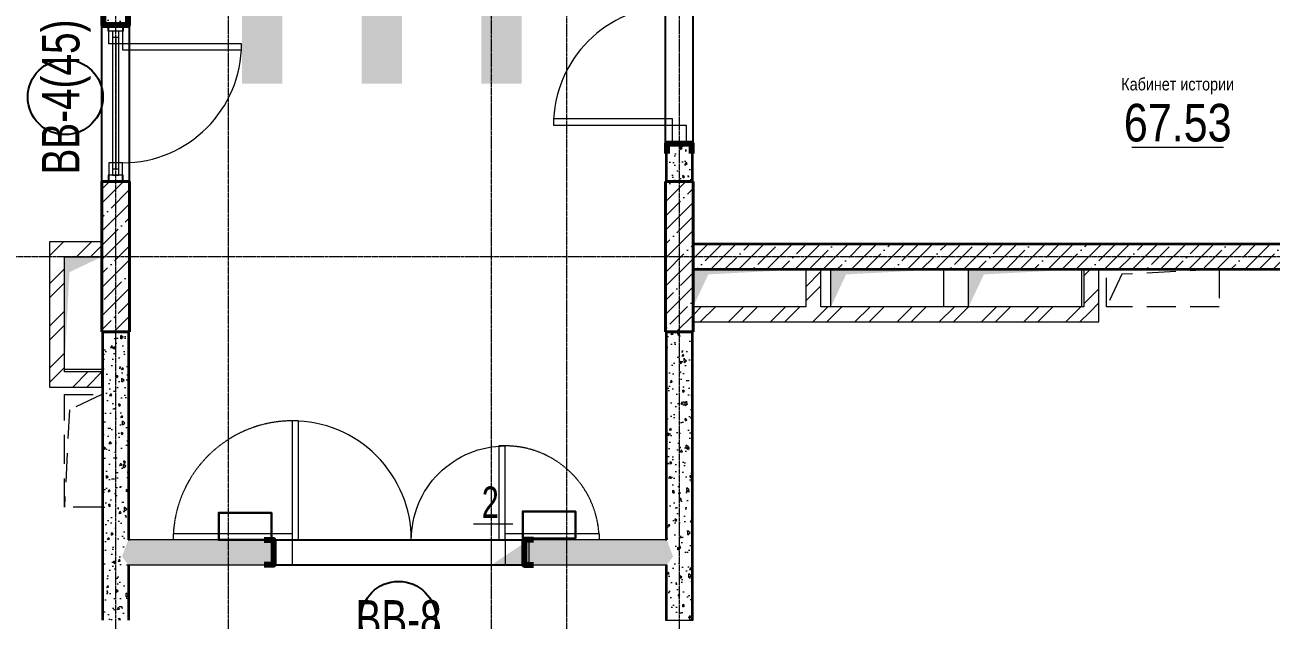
# Model space of a CAD drawing. Header units: millimetres. Extents: x -231292 to 573618, y -153144 to 564035.
# Drawn here: x 152004 to 161953, y 391202 to 395952 of the extents above; entities that cross this region are included whole.
import ezdxf
from ezdxf.enums import TextEntityAlignment as Align

# ---------------------------------------------------------------- set-up
doc = ezdxf.new("R2010")
doc.units = ezdxf.units.MM
for name, pattern in [('CENTER2', [28.575, 19.05, -3.175, 3.175, -3.175]), ('DASHED', [19.05, 12.7, -6.35]), ('HIDDEN', [9.525, 6.35, -3.175]), ('HIDDEN2', [4.7625, 3.175, -1.5875])]:
    doc.linetypes.add(name, pattern=pattern)
doc.layers.get('0').update_dxf_attribs({"color": 250})
doc.layers.get('Defpoints').update_dxf_attribs({"color": 250})
for name, color, linetype, lineweight in [('A-AREA', 250, 'Continuous', 15), ('АР_Витраж', 250, 'Continuous', 13), ('АР_Витраж марка', 250, 'Continuous', 9), ('АР_Двери_витраж', 250, 'Continuous', 9), ('АР_Двери_внутренние_антипаника', 250, 'Continuous', 0), ('АР_Колонны', 250, 'Continuous', 35), ('АР_Отв. марка', 250, 'Continuous', 9), ('АР_площадь пом', 250, 'Continuous', 5), ('АР_Стены ЖБ', 250, 'Continuous', 35), ('АР_Стены кирпич', 250, 'Continuous', 20), ('АР_Стены ПЕНОблок', 250, 'Continuous', 20), ('АР_Тонкая', 250, 'Continuous', 5), ('АР_Штриховка', 250, 'Continuous', 0), ('КМ_Фахверки', 250, 'Continuous', 80), ('ОВ_Классы', 250, 'Continuous', 0), ('ОВ_Шахты', 250, 'Continuous', 5), ('РД_Оси_100', 250, 'Continuous', 0), ('РД_проем_инж перемыч_фахверк', 250, 'Continuous', 18), ('СС_Отверстия', 250, 'Continuous', 9)]:
    doc.layers.add(name, color=color, linetype=linetype, lineweight=lineweight)
doc.layers.add('АР_Делит', color=250, linetype='Continuous', lineweight=0, plot=False)
doc.layers.add('РД_Проем', color=250, linetype='Continuous', lineweight=0, plot=False)
doc.layers.add('МАГНИТЫ', color=7, linetype='Continuous', lineweight=30, true_color=0xd100d1)
doc.layers.add('РД_Витраж_вн', color=250, linetype='Continuous')
doc.styles.add('Arial0', font='arial.ttf')
doc.styles.add('Arial_09', font='ARIALN.TTF', dxfattribs={"width": 0.9})
doc.styles.add('style1', font='ARIALN.TTF')
pattern_1 = [(45, (50428.77, 366201.75), (-112.2532, 112.2532), []), (45, (50541.02, 366201.75), (-112.2532, 112.2532), [198.4375, -39.6875, 0, -39.6875])]
pattern_2 = [(45, (50428.77, 366201.75), (-168.3798, 168.3798), []), (45, (50541.02, 366201.75), (-168.3798, 168.3798), [])]

# ---------------------------------------------------------------- blocks, each defined once
blk = doc.blocks.new('otv')
at = {"linetype": 'Continuous'}
blk.add_lwpolyline([(0, -1), (0, 0), (1, 0), (1, -1)], close=True, dxfattribs=at)
blk.add_solid([(0, -1), (0, 0), (0.135, -0.137), (1, 0)], dxfattribs=at)
blk = doc.blocks.new('otv пунктир')
at = {"linetype": 'HIDDEN', "ltscale": 0.07}
blk.add_lwpolyline([(0, 0), (0, 1), (1, 1), (1, 0)], close=True, dxfattribs=at)
blk.add_lwpolyline([(0, 1), (0.135, 0.137), (1, 0)], dxfattribs=at)
blk = doc.blocks.new('Ф_пеноблок 200')
at = {"layer": 'КМ_Фахверки'}
blk.add_lwpolyline([(0, -75), (0, 0), (200, 0), (200, -75)], dxfattribs=at)
blk = doc.blocks.new('СОШ_2200_АР_ОСИ_М100_28.05.24')
at = {"layer": 'РД_Оси_100', "linetype": 'CENTER2'}
for p, q in [((102300, -6155), (102300, 139938.679)), ((119910, 27900), (94200, 27900))]:
    blk.add_line(p, q, dxfattribs=at)
for points in [[(103200, -6155), (103200, 139938.679)], [(105300, -6155), (105300, 139938.679)], [(105900, 139938.679), (105900, -6155)], [(106800, -6155), (106800, 139938.679)]]:
    blk.add_lwpolyline(points, dxfattribs=at)
blk = doc.blocks.new('MOK-МаркаПомещения1')
at = {"layer": 'A-AREA', "color": 0}
blk.add_line((-3.651, -1.944), (3.649, -1.944), dxfattribs=at)
at = {"layer": 'A-AREA', "color": 0, "style": 'style1'}
blk.add_attdef('АР-ПОМЕЩЕНИЕ:ПЛОЩАДЬ', text='', height=3, dxfattribs=at).set_placement((0, 0), align=Align.MIDDLE)
at = {"layer": 'Defpoints', "style": 'style1', "flags": 8}
blk.add_attdef('АР-ПОМЕЩЕНИЕ:НАИМЕНОВАНИЕ', text='', height=1, dxfattribs=at).set_placement((0, 2.956), align=Align.MIDDLE)
blk = doc.blocks.new('MOK-МаркаПроема инж.')
blk.add_line((-1.328, -1.754), (1.802, -1.754))
at = {"color": 0, "style": 'Arial0', "width": 0.7}
blk.add_attdef('АР-ПРОЕМ:Коробка', text='', height=2.5, dxfattribs=at).set_placement((0, 0), align=Align.MIDDLE)
blk = doc.blocks.new('МаркаВитража1')
at = {"layer": 'Defpoints'}
blk.add_circle((0, 0), 3, dxfattribs=at)
at = {"color": 0, "linetype": 'ByBlock', "lineweight": -2, "style": 'Arial_09', "width": 0.9}
blk.add_attdef('АР-ОКНО:НАИМЕНОВАНИЕ', text='', height=3, dxfattribs=at).set_placement((0, 0), align=Align.MIDDLE)

msp = doc.modelspace()

# ---------------------------------------------------------------- hatches: boundary and pattern name
at = {"layer": 'АР_Штриховка', "linetype": 'Continuous', "lineweight": 0}
h = msp.add_hatch(dxfattribs=at)
h.set_pattern_fill('AR-CONC', color=256, angle=-315, style=0)
h.set_pattern_definition([(95, (50428.77, 366201.75), (140.09465, 117.55338), [19.05, -209.55]), (40, (50428.77, 366201.75), (-160.01845, 110.17673), [15.24, -167.6406]), (145.45144, (50440.44, 366211.55), (-19.9238, 227.7301), [16.19, -178.09024]), (91.1842, (50392.85, 366237.67), (221.41024, 161.9534), [28.575, -314.325]), (141.63556, (50411.3, 366251.17), (-7.0866, 342.82676), [24.285, -267.1356]), (36.18415, (50392.85, 366237.67), (-7.0866, 342.8268), [22.86, -251.4597]), (66, (50419.79, 366246.65), (179.51998, 34.89515), [19.05, -209.55]), (11, (50419.79, 366246.65), (-86.53993, 173.9412), [15.24, -167.64]), (116.45145, (50434.75, 366249.56), (92.98005, 208.83634), [16.19, -178.08994]), (82.5, (50428.77, 366201.75), (-57.60547, 61.973414), [0, -165.608, 0, -170.18, 0, -168.275]), (52.5, (50428.77, 366201.75), (-23.58973, 118.087), [0, -97.028, 0, -161.798, 0, -64.135]), (12.5, (50388.716, 366161.7), (99.927863, 91.826196), [0, -63.5, 0, -198.12, 0, -262.89]), (2.5, (50370.76, 366143.74), (86.7639, 122.72239), [0, -82.55, 0, -131.572, 0, -186.69])])
h.paths.add_polyline_path([(152828.768, 398701.753), (152628.768, 398701.753), (152628.768, 395951.753), (152828.768, 395951.753)], flags=0)
h.paths.add_polyline_path([(152828.768, 394701.753), (152628.768, 394701.753), (152628.768, 394700.753), (152828.768, 394700.753)], flags=0)
h = msp.add_hatch(dxfattribs=at)
h.set_pattern_fill('AR-CONC', color=256, angle=-315, style=0)
h.set_pattern_definition([(95, (50428.77, 366201.75), (140.09465, 117.55338), [19.05, -209.55]), (40, (50428.77, 366201.75), (-160.01845, 110.17673), [15.24, -167.64058]), (145.45144, (50440.44, 366211.55), (-19.9238, 227.7301), [16.19, -178.09024]), (91.1842, (50392.85, 366237.67), (221.41024, 161.9534), [28.575, -314.325]), (141.63556, (50411.3, 366251.17), (-7.0866, 342.82676), [24.285, -267.1356]), (36.18415, (50392.85, 366237.67), (-7.0866, 342.82676), [22.86, -251.4597]), (66, (50419.79, 366246.65), (179.51998, 34.89515), [19.05, -209.55]), (11, (50419.79, 366246.65), (-86.53993, 173.9412), [15.24, -167.64]), (116.45145, (50434.75, 366249.56), (92.98005, 208.83634), [16.19, -178.08994]), (82.5, (50428.77, 366201.75), (-57.60547, 61.973414), [0, -165.608, 0, -170.18, 0, -168.275]), (52.5, (50428.77, 366201.75), (-23.58973, 118.087), [0, -97.028, 0, -161.798, 0, -64.135]), (12.5, (50388.716, 366161.7), (99.927863, 91.826196), [0, -63.5, 0, -198.12, 0, -262.89]), (2.5, (50370.76, 366143.74), (86.7639, 122.72239), [0, -82.55, 0, -131.572, 0, -186.69])])
h.paths.add_polyline_path([(157328.769, 398301.753), (157128.769, 398301.752), (157128.769, 397901.753), (157328.769, 397901.753)], flags=0)
h.paths.add_polyline_path([(157328.77, 395001.753), (157128.77, 395001.753), (157128.77, 394701.753), (157328.77, 394701.753)], flags=0)
at = {"layer": 'АР_Штриховка', "linetype": 'Continuous', "lineweight": 5}
h = msp.add_hatch(dxfattribs=at)
h.set_pattern_fill('ANSI35', color=256, scale=25, style=0)
h.set_pattern_definition(pattern_1)
h.paths.add_polyline_path([(152838.77, 394701.753), (152618.77, 394701.753), (152618.77, 393501.753), (152838.77, 393501.753)], flags=0)
h = msp.add_hatch(dxfattribs=at)
h.set_pattern_fill('ANSI35', color=256, scale=25, style=0)
h.set_pattern_definition(pattern_1)
h.paths.add_polyline_path([(157338.77, 394701.753), (157118.77, 394701.753), (157118.77, 393501.753), (157338.77, 393501.753)], flags=0)
at = {"layer": 'АР_Штриховка', "linetype": 'Continuous', "lineweight": 0}
h = msp.add_hatch(dxfattribs=at)
h.set_pattern_fill('ANSI32', color=256, scale=25, style=0)
h.set_pattern_definition([(45, (50428.77, 366201.75), (-168.3798, 168.3798), []), (45, (50541.02, 366201.75), (-168.3798, 168.3798), [])])
h.paths.add_polyline_path([(152198.768, 393061.753), (152318.768, 393181.753), (152318.768, 394101.753), (152198.768, 394221.753)], flags=0)
h = msp.add_hatch(dxfattribs=at)
h.set_pattern_fill('ANSI32', color=256, scale=25, style=0)
h.set_pattern_definition([(45, (50428.77, 366201.75), (-168.3798, 168.3798), []), (45, (50541.02, 366201.75), (-168.3798, 168.3798), [])])
h.paths.add_polyline_path([(152198.768, 394221.753), (152318.768, 394101.753), (152618.768, 394101.753), (152618.768, 394221.753)], flags=0)
at = {"layer": 'АР_Штриховка', "linetype": 'Continuous', "lineweight": 5}
h = msp.add_hatch(dxfattribs=at)
h.set_pattern_fill('ANSI35', color=256, scale=25, style=0)
h.set_pattern_definition([(45, (50428.77, 366201.75), (-112.2532, 112.2532), []), (45, (50541.02, 366201.75), (-112.2532, 112.2532), [198.4375, -39.6875, 0, -39.6875])])
h.paths.add_polyline_path([(157338.77, 394201.753), (157338.77, 394001.753), (164908.768, 394001.753), (164908.768, 394201.753)], flags=0)
at = {"layer": 'АР_Штриховка', "linetype": 'Continuous', "lineweight": 0}
h = msp.add_hatch(dxfattribs=at)
h.set_pattern_fill('ANSI32', color=256, scale=25, angle=-360, style=0)
h.set_pattern_definition(pattern_2)
h.paths.add_polyline_path([(158358.553, 394001.753), (158238.553, 394001.753), (158238.553, 393701.753), (158278.553, 393671.753), (158358.553, 393701.753)], flags=0)
h = msp.add_hatch(dxfattribs=at)
h.set_pattern_fill('ANSI32', color=256, scale=25, angle=-360, style=0)
h.set_pattern_definition(pattern_2)
h.paths.add_polyline_path([(160578.553, 394001.753), (160458.553, 394001.753), (160458.553, 393701.753), (160578.553, 393581.753)], flags=0)
h = msp.add_hatch(dxfattribs=at)
h.set_pattern_fill('ANSI32', color=256, scale=25, style=0)
h.set_pattern_definition(pattern_2)
h.paths.add_polyline_path([(160578.553, 393581.753), (160458.553, 393701.753), (158358.553, 393701.753), (158278.553, 393671.753), (158238.553, 393581.753)], flags=0)
h.paths.add_polyline_path([(158238.553, 393581.753), (158278.553, 393671.753), (158238.553, 393701.753), (157338.77, 393701.753), (157338.77, 393581.753)], flags=0)
h = msp.add_hatch(dxfattribs=at)
h.set_pattern_fill('AR-CONC', color=256, angle=-315, style=0)
h.set_pattern_definition([(95, (50428.77, 366201.75), (140.09465, 117.55338), [19.05, -209.55]), (40, (50428.77, 366201.75), (-160.01845, 110.17673), [15.24, -167.6406]), (145.45144, (50440.44, 366211.55), (-19.9238, 227.7301), [16.19, -178.09024]), (91.1842, (50392.85, 366237.67), (221.41024, 161.9534), [28.575, -314.325]), (141.63556, (50411.3, 366251.17), (-7.0866, 342.82676), [24.285, -267.1356]), (36.18415, (50392.85, 366237.67), (-7.0866, 342.8268), [22.86, -251.4597]), (66, (50419.79, 366246.65), (179.51998, 34.89515), [19.05, -209.55]), (11, (50419.79, 366246.65), (-86.53993, 173.9412), [15.24, -167.64]), (116.45145, (50434.75, 366249.56), (92.98005, 208.83634), [16.19, -178.08994]), (82.5, (50428.77, 366201.75), (-57.60547, 61.973414), [0, -165.608, 0, -170.18, 0, -168.275]), (52.5, (50428.77, 366201.75), (-23.58973, 118.087), [0, -97.028, 0, -161.798, 0, -64.135]), (12.5, (50388.716, 366161.7), (99.927863, 91.826196), [0, -63.5, 0, -198.12, 0, -262.89]), (2.5, (50370.76, 366143.74), (86.7639, 122.72239), [0, -82.55, 0, -131.572, 0, -186.69])])
h.paths.add_polyline_path([(152828.768, 393501.753), (152628.768, 393501.753), (152628.768, 391641.752), (152778.768, 391708.419), (152828.768, 391841.752)], flags=0)
h.paths.add_polyline_path([(152828.768, 391641.752), (152778.768, 391708.419), (152628.768, 391641.752), (152628.768, 391201.752), (152828.768, 391201.752)], flags=0)
h = msp.add_hatch(dxfattribs=at)
h.set_pattern_fill('AR-CONC', color=256, angle=-315, style=0)
h.set_pattern_definition([(95, (50428.77, 366201.75), (140.09465, 117.55338), [19.05, -209.55]), (40, (50428.77, 366201.75), (-160.01845, 110.17673), [15.24, -167.64058]), (145.45144, (50440.44, 366211.55), (-19.9238, 227.7301), [16.19, -178.09024]), (91.1842, (50392.85, 366237.67), (221.41024, 161.9534), [28.575, -314.325]), (141.63556, (50411.3, 366251.17), (-7.0866, 342.82676), [24.285, -267.1356]), (36.18415, (50392.85, 366237.67), (-7.0866, 342.82676), [22.86, -251.4597]), (66, (50419.79, 366246.65), (179.51998, 34.89515), [19.05, -209.55]), (11, (50419.79, 366246.65), (-86.53993, 173.9412), [15.24, -167.64]), (116.45145, (50434.75, 366249.56), (92.98005, 208.83634), [16.19, -178.08994]), (82.5, (50428.77, 366201.75), (-57.60547, 61.973414), [0, -165.608, 0, -170.18, 0, -168.275]), (52.5, (50428.77, 366201.75), (-23.58973, 118.087), [0, -97.028, 0, -161.798, 0, -64.135]), (12.5, (50388.716, 366161.7), (99.927863, 91.826196), [0, -63.5, 0, -198.12, 0, -262.89]), (2.5, (50370.76, 366143.74), (86.7639, 122.72239), [0, -82.55, 0, -131.572, 0, -186.69])])
h.paths.add_polyline_path([(157328.768, 393501.753), (157128.768, 393501.753), (157128.768, 391841.752), (157178.768, 391708.419), (157328.768, 391641.752)], flags=0)
h.paths.add_polyline_path([(157328.768, 391641.752), (157178.768, 391708.419), (157128.768, 391641.752), (157128.768, 391201.753), (157328.768, 391201.753)], flags=0)
h = msp.add_hatch(dxfattribs=at)
h.set_pattern_fill('ANSI32', color=256, scale=25, style=0)
h.set_pattern_definition([(45, (50428.77, 366201.75), (-168.3798, 168.3798), []), (45, (50541.02, 366201.75), (-168.3798, 168.3798), [])])
h.paths.add_polyline_path([(152618.768, 393061.753), (152618.768, 393181.753), (152318.768, 393181.753), (152198.768, 393061.753)], flags=0)
h = msp.add_hatch(dxfattribs=at)
h.set_pattern_fill('AR-CONC', color=256, angle=-315, style=0)
h.set_pattern_definition([(95, (50428.77, 366201.75), (140.09465, 117.55338), [19.05, -209.55]), (40, (50428.77, 366201.75), (-160.01845, 110.17673), [15.24, -167.64058]), (145.45144, (50440.44, 366211.55), (-19.9238, 227.7301), [16.19, -178.09024]), (91.1842, (50392.85, 366237.67), (221.41024, 161.9534), [28.575, -314.325]), (141.63556, (50411.3, 366251.17), (-7.0866, 342.82676), [24.285, -267.1356]), (36.18415, (50392.85, 366237.67), (-7.0866, 342.82676), [22.86, -251.4597]), (66, (50419.79, 366246.65), (179.51998, 34.89515), [19.05, -209.55]), (11, (50419.79, 366246.65), (-86.53993, 173.9412), [15.24, -167.64]), (116.45145, (50434.75, 366249.56), (92.98005, 208.83634), [16.19, -178.08994]), (82.5, (50428.77, 366201.75), (-57.60547, 61.973414), [0, -165.608, 0, -170.18, 0, -168.275]), (52.5, (50428.77, 366201.75), (-23.58973, 118.087), [0, -97.028, 0, -161.798, 0, -64.135]), (12.5, (50388.716, 366161.7), (99.927863, 91.826196), [0, -63.5, 0, -198.12, 0, -262.89]), (2.5, (50370.76, 366143.74), (86.7639, 122.72239), [0, -82.55, 0, -131.572, 0, -186.69])])
h.paths.add_polyline_path([(152828.768, 391841.752), (152778.768, 391708.419), (152828.768, 391641.752), (153988.768, 391641.752), (153988.768, 391841.752)], flags=0)
h.paths.add_polyline_path([(155988.768, 391841.752), (155988.768, 391641.752), (157128.768, 391641.752), (157178.768, 391708.419), (157128.768, 391841.752)], flags=0)
at = {"layer": 'СС_Отверстия', "linetype": 'Continuous', "lineweight": 5}
for points in [[(156028.768, 391641.752), (156028.768, 391841.752), (155878.768, 391741.752)], [(155728.768, 391641.752), (156028.768, 391641.752), (155878.768, 391741.752)]]:
    msp.add_hatch(color=256, dxfattribs=at).paths.add_polyline_path(points, flags=0)

# ---------------------------------------------------------------- linework, layer by layer
at = {"layer": 'АР_Витраж', "linetype": 'Continuous', "lineweight": 5}
for p, q in [((152618.768, 395951.753), (152618.768, 394701.753)), ((152838.768, 395951.753), (152838.768, 394701.753))]:
    msp.add_line(p, q, dxfattribs=at)
at = {"layer": 'АР_Витраж', "linetype": 'Continuous', "lineweight": 13}
for p, q in [((152753.768, 395851.753), (152703.768, 395851.753)), ((152728.768, 395851.753), (152728.768, 394801.753)), ((152753.768, 394801.753), (152703.768, 394801.753))]:
    msp.add_line(p, q, dxfattribs=at)
for points in [[(152668.768, 395901.753), (152668.768, 395951.753), (152788.768, 395951.753), (152788.768, 395901.753)], [(152753.768, 395901.753), (152703.768, 395901.753), (152703.768, 394751.753), (152753.768, 394751.753)], [(152668.768, 394751.753), (152668.768, 394701.753), (152788.768, 394701.753), (152788.768, 394751.753)]]:
    msp.add_lwpolyline(points, close=True, dxfattribs=at)
at = {"layer": 'АР_Двери_витраж', "linetype": 'Continuous', "lineweight": 9}
for points in [[(152673.768, 395801.753), (152673.768, 395951.753), (152783.768, 395951.753), (152783.768, 395801.753)], [(152783.768, 395801.753), (152783.768, 395751.753), (153733.768, 395751.753), (153733.768, 395801.753)], [(157173.77, 395151.753), (157173.77, 395201.753), (156223.77, 395201.752), (156223.77, 395151.752)], [(157283.77, 395151.753), (157283.77, 395001.753), (157173.77, 395001.753), (157173.77, 395151.753)], [(152673.768, 394851.753), (152673.768, 394701.753), (152783.768, 394701.753), (152783.768, 394851.753)], [(154138.768, 391841.752), (154188.768, 391841.752), (154188.768, 392791.752), (154138.768, 392791.752)], [(155838.768, 392591.752), (155788.768, 392591.752), (155788.768, 391841.752), (155838.768, 391841.752)], [(154138.768, 391641.752), (153988.768, 391641.752), (153988.768, 391841.752), (154138.768, 391841.752)], [(155838.768, 391641.752), (155988.768, 391641.752), (155988.768, 391841.752), (155838.768, 391841.752)]]:
    msp.add_lwpolyline(points, close=True, dxfattribs=at)
for centre, start, end in [((157173.77, 395151.753), 90.0000176, 180.0000176), ((152783.768, 395801.753), 270, 0), ((154138.768, 391841.752), 359.9999994, 89.9999994)]:
    msp.add_arc(centre, 950, start, end, dxfattribs=at)
at = {"layer": 'АР_Двери_витраж', "linetype": 'Continuous', "lineweight": 9, "extrusion": (0, 0, -1)}
msp.add_arc((-155838.768, 391841.752), 750, 0.0000006, 90.0000006, dxfattribs=at)
at = {"layer": 'АР_Двери_внутренние_антипаника', "linetype": 'DASHED', "lineweight": 0, "ltscale": 0.3}
for points in [[(153188.768, 391891.838, -0.39788983), (154138.768, 392791.838)], [(156587.305, 391888.657, 0.39603378), (155838.768, 392591.837)]]:
    msp.add_lwpolyline(points, format="xyb", dxfattribs=at)
at = {"layer": 'АР_Двери_внутренние_антипаника', "lineweight": 0}
for points in [[(154138.768, 391841.752), (153188.768, 391841.838), (153188.768, 391891.838), (154138.768, 391891.752)], [(156588.768, 391841.837), (155838.768, 391841.837), (155838.768, 391891.837), (156588.768, 391891.837)]]:
    msp.add_lwpolyline(points, close=True, dxfattribs=at)
at = {"layer": 'АР_Колонны', "linetype": 'HIDDEN2', "lineweight": 25}
for p, q in [((152618.77, 394701.753), (152838.77, 394701.753)), ((152618.77, 393501.753), (152618.77, 394701.753)), ((152838.77, 394701.753), (152838.77, 393501.753)), ((157118.77, 394701.753), (157338.77, 394701.753)), ((157118.77, 393501.753), (157118.77, 394701.753)), ((157338.77, 394701.753), (157338.77, 393501.753)), ((152838.77, 393501.753), (152618.77, 393501.753)), ((157338.77, 393501.753), (157118.77, 393501.753))]:
    msp.add_line(p, q, dxfattribs=at)
at = {"layer": 'АР_Колонны', "linetype": 'Continuous', "lineweight": 35}
for p, q in [((152618.77, 394701.753), (152618.77, 393501.753)), ((152838.77, 394701.753), (152618.77, 394701.753)), ((152838.77, 393501.753), (152838.77, 394701.753)), ((157118.77, 394701.753), (157118.77, 393501.753)), ((157338.77, 394701.753), (157118.77, 394701.753)), ((157338.77, 393501.753), (157338.77, 394701.753)), ((152618.77, 393501.753), (152838.77, 393501.753)), ((157118.77, 393501.753), (157338.77, 393501.753))]:
    msp.add_line(p, q, dxfattribs=at)
at = {"layer": 'АР_Стены ЖБ', "linetype": 'Continuous', "lineweight": 40}
for p, q in [((152838.77, 394701.753), (152618.77, 394701.753)), ((152618.77, 394701.753), (152618.77, 393501.753)), ((152838.77, 393501.753), (152838.77, 394701.753)), ((157338.77, 394701.753), (157118.77, 394701.753)), ((157118.77, 394701.753), (157118.77, 393501.753)), ((157338.77, 393501.753), (157338.77, 394701.753)), ((152618.77, 393501.753), (152838.77, 393501.753)), ((157118.77, 393501.753), (157338.77, 393501.753))]:
    msp.add_line(p, q, dxfattribs=at)
at = {"layer": 'АР_Стены ЖБ', "linetype": 'Continuous', "lineweight": 35}
for p, q in [((157338.77, 394201.753), (157338.77, 394001.753)), ((164908.768, 394201.753), (157338.77, 394201.753)), ((157338.77, 394001.753), (164908.768, 394001.753))]:
    msp.add_line(p, q, dxfattribs=at)
at = {"layer": 'АР_Стены кирпич', "linetype": 'Continuous', "lineweight": 20}
for p, q in [((152198.768, 394221.753), (152198.768, 393061.753)), ((152618.768, 394221.753), (152198.768, 394221.753)), ((152618.768, 394101.753), (152618.768, 394221.753)), ((152318.768, 393181.753), (152318.768, 394101.753)), ((152318.768, 394101.753), (152618.768, 394101.753)), ((158358.553, 394001.753), (158238.553, 394001.753)), ((158238.553, 394001.753), (158238.553, 393701.753)), ((158358.553, 393701.753), (158358.553, 394001.753)), ((160578.553, 394001.753), (160458.553, 394001.753)), ((160458.553, 394001.753), (160458.553, 393701.753)), ((160578.553, 393581.753), (160578.553, 394001.753)), ((158238.553, 393701.753), (157338.77, 393701.753)), ((157338.77, 393701.753), (157338.77, 393581.753)), ((160458.553, 393701.753), (158358.553, 393701.753)), ((157338.77, 393581.753), (160578.553, 393581.753)), ((152618.768, 393181.753), (152318.768, 393181.753)), ((152618.768, 393061.753), (152618.768, 393181.753)), ((152198.768, 393061.753), (152618.768, 393061.753))]:
    msp.add_line(p, q, dxfattribs=at)
at = {"layer": 'АР_Стены ПЕНОблок', "linetype": 'Continuous', "lineweight": 20}
for p, q in [((157328.77, 395001.753), (157128.77, 395001.753)), ((157128.77, 395001.753), (157128.77, 394701.753)), ((157328.77, 394701.753), (157328.77, 395001.753)), ((152828.768, 394701.753), (152628.768, 394701.753)), ((152628.768, 394701.753), (152628.768, 394700.753)), ((152628.768, 394700.753), (152828.768, 394700.753)), ((152828.768, 394700.753), (152828.768, 394701.753)), ((157128.77, 394701.753), (157328.77, 394701.753)), ((152828.768, 393501.753), (152628.768, 393501.753)), ((152628.768, 393501.753), (152628.768, 391641.752)), ((152828.768, 391841.752), (152828.768, 393501.753)), ((157328.768, 393501.753), (157128.768, 393501.753)), ((157128.768, 393501.753), (157128.768, 391841.752)), ((157328.768, 391201.753), (157328.768, 393501.753)), ((153988.768, 391841.752), (152828.768, 391841.752)), ((153988.768, 391641.752), (153988.768, 391841.752)), ((155988.768, 391841.752), (155988.768, 391641.752)), ((157128.768, 391841.752), (155988.768, 391841.752)), ((152628.768, 391641.752), (152628.768, 391201.752)), ((152828.768, 391641.752), (153988.768, 391641.752)), ((152828.768, 391201.752), (152828.768, 391641.752)), ((155988.768, 391641.752), (157128.768, 391641.752)), ((157128.768, 391641.752), (157128.768, 391201.753)), ((157128.768, 391201.753), (157328.768, 391201.753))]:
    msp.add_line(p, q, dxfattribs=at)
at = {"layer": 'АР_Тонкая', "linetype": 'Continuous', "lineweight": 0}
for p, q in [((157128.77, 395001.753), (157118.77, 395001.753)), ((157118.77, 395001.753), (157118.77, 394701.753)), ((157128.77, 394701.753), (157128.77, 395001.753)), ((157338.77, 395001.753), (157328.77, 395001.753)), ((157328.77, 395001.753), (157328.77, 394701.753)), ((157338.77, 394701.753), (157338.77, 395001.753)), ((152628.768, 394701.753), (152618.768, 394701.753)), ((152618.768, 394701.753), (152618.768, 394700.753)), ((152618.768, 394700.753), (152628.768, 394700.753)), ((152628.768, 394700.753), (152628.768, 394701.753)), ((152838.768, 394701.753), (152828.768, 394701.753)), ((152828.768, 394701.753), (152828.768, 394700.753)), ((152828.768, 394700.753), (152838.768, 394700.753)), ((152838.768, 394700.753), (152838.768, 394701.753)), ((157118.77, 394701.753), (157128.77, 394701.753)), ((157328.77, 394701.753), (157338.77, 394701.753)), ((152628.768, 393501.753), (152618.768, 393501.753)), ((152618.768, 393501.753), (152618.768, 391641.752)), ((152628.768, 391201.752), (152628.768, 393501.753)), ((152838.768, 393501.753), (152828.768, 393501.753)), ((152828.768, 393501.753), (152828.768, 391841.752)), ((152838.768, 391841.752), (152838.768, 393501.753)), ((157128.768, 393501.753), (157118.768, 393501.753)), ((157118.768, 393501.753), (157118.768, 391841.752)), ((157128.768, 391841.752), (157128.768, 393501.753)), ((157328.768, 391201.753), (157328.768, 393501.753)), ((157338.768, 393501.753), (157328.768, 393501.753)), ((157338.768, 391201.753), (157338.768, 393501.753)), ((152828.768, 391841.752), (152838.768, 391841.752)), ((157118.768, 391841.752), (157128.768, 391841.752)), ((152618.768, 391641.752), (152618.768, 391201.752)), ((152828.768, 391641.752), (152828.768, 391201.752)), ((152838.768, 391201.752), (152838.768, 391641.752)), ((157118.768, 391641.752), (157118.768, 391201.753)), ((157128.768, 391201.753), (157128.768, 391641.752)), ((157118.768, 391201.753), (157128.768, 391201.753)), ((157328.768, 391201.753), (157338.768, 391201.753))]:
    msp.add_line(p, q, dxfattribs=at)
at = {"layer": 'МАГНИТЫ'}
for points in [[(153971.197, 391841.752), (153971.197, 392058.425), (153551.523, 392058.425), (153551.523, 391841.752)], [(156398.446, 391851.752), (156398.446, 392068.425), (155978.772, 392068.425), (155978.772, 391851.752)]]:
    msp.add_lwpolyline(points, close=True, dxfattribs=at)
at = {"layer": 'РД_Витраж_вн', "linetype": 'Continuous', "lineweight": -3}
for p, q in [((157118.77, 395001.753), (157118.769, 397901.753)), ((157338.77, 395001.753), (157338.769, 397901.753)), ((152618.768, 394701.753), (152618.768, 395951.753)), ((152838.768, 394701.753), (152838.768, 395951.753)), ((153988.768, 391841.752), (155988.768, 391841.752)), ((153988.768, 391641.752), (155988.768, 391641.752))]:
    msp.add_line(p, q, dxfattribs=at)
at = {"layer": 'РД_Проем', "linetype": 'Continuous', "lineweight": 0}
for p, q in [((157118.77, 395001.753), (157118.769, 397901.753)), ((157338.77, 395001.753), (157338.769, 397901.753)), ((152618.768, 394701.753), (152618.768, 395951.753)), ((152838.768, 394701.753), (152838.768, 395951.753)), ((153988.768, 391841.752), (155988.768, 391841.752)), ((153988.768, 391641.752), (155988.768, 391641.752))]:
    msp.add_line(p, q, dxfattribs=at)
at = {"layer": 'РД_проем_инж перемыч_фахверк', "linetype": 'Continuous', "lineweight": 18}
for p, q in [((157118.769, 397901.753), (157118.77, 395001.753)), ((157338.769, 397901.753), (157338.77, 395001.753)), ((152618.768, 395951.752), (152618.768, 394701.752)), ((152838.768, 395951.752), (152838.768, 394701.752)), ((153988.768, 391841.752), (155988.768, 391841.752)), ((153988.768, 391641.752), (155988.768, 391641.752))]:
    msp.add_line(p, q, dxfattribs=at)
at = {"layer": 'СС_Отверстия', "linetype": 'Continuous', "lineweight": 9}
for p, q in [((156028.768, 391841.752), (155728.768, 391841.752)), ((155728.768, 391641.752), (155728.768, 391841.752)), ((156028.768, 391641.752), (156028.768, 391841.752)), ((156028.768, 391641.752), (155728.768, 391641.752))]:
    msp.add_line(p, q, dxfattribs=at)

# ---------------------------------------------------------------- block references
at = {"layer": 'АР_Витраж марка', "linetype": 'Continuous', "lineweight": 9, "xscale": 100, "yscale": 100, "zscale": 100, "rotation": 90}
msp.add_blockref('МаркаВитража1', (152326.235, 395376.061), dxfattribs=at).add_auto_attribs({'АР-ОКНО:НАИМЕНОВАНИЕ': 'ВВ-4(45)'})
at = {"layer": 'АР_Витраж марка', "linetype": 'Continuous', "lineweight": 9, "xscale": 100, "yscale": 100, "zscale": 100}
msp.add_blockref('МаркаВитража1', (154986.852, 391210.811), dxfattribs=at).add_auto_attribs({'АР-ОКНО:НАИМЕНОВАНИЕ': 'ВВ-8'})
at = {"layer": 'АР_Отв. марка', "linetype": 'Continuous', "lineweight": 9, "xscale": 100, "yscale": 100, "zscale": 100}
msp.add_blockref('MOK-МаркаПроема инж.', (155719.368, 392144.493, 580), dxfattribs=at).add_auto_attribs({'АР-ПРОЕМ:Коробка': '2'})
at = {"layer": 'АР_площадь пом', "linetype": 'Continuous', "lineweight": 5}
ref = msp.add_blockref('MOK-МаркаПомещения1', (161207.9, 395171.808), dxfattribs=dict(at, xscale=100, yscale=100, zscale=100))
ref.add_attrib('АР-ПОМЕЩЕНИЕ:НАИМЕНОВАНИЕ', 'Кабинет истории', dxfattribs={"layer": 'Defpoints', "height": 100, "style": 'style1'}).set_placement((161207.9, 395467.371), align=Align.MIDDLE)
ref.add_attrib('АР-ПОМЕЩЕНИЕ:ПЛОЩАДЬ', '67.53', dxfattribs={"layer": 'A-AREA', "color": 0, "height": 300, "style": 'style1'}).set_placement((161207.9, 395171.808), align=Align.MIDDLE)
at = {"layer": 'КМ_Фахверки', "xscale": -1}
for p, rotation in [((152628.768, 395951.753), 180), ((155988.768, 391841.752), 90)]:
    msp.add_blockref('Ф_пеноблок 200', p, dxfattribs=dict(at, rotation=rotation))
msp.add_blockref('Ф_пеноблок 200', (157328.765, 395001.753), dxfattribs=at)
at = {"layer": 'КМ_Фахверки', "rotation": 270}
msp.add_blockref('Ф_пеноблок 200', (153988.768, 391841.752), dxfattribs=at)
at = {"layer": 'ОВ_Классы', "rotation": 270}
for p, xscale, yscale in [((160638.77, 394001.753), 300, 900), ((152318.768, 393001.753), 900, 300)]:
    msp.add_blockref('otv пунктир', p, dxfattribs=dict(at, xscale=xscale, yscale=yscale))
at = {"layer": 'ОВ_Шахты'}
for p, xscale, yscale, zscale in [((152318.768, 394101.752), 300, 900, 300), ((157338.77, 394001.753), 900, 300, 1400), ((158438.77, 394001.753), 900, 300, 1400), ((159538.77, 394001.753), 900, 300, 1400)]:
    msp.add_blockref('otv', p, dxfattribs=dict(at, xscale=xscale, yscale=yscale, zscale=zscale))
at = {"layer": 'РД_Оси_100'}
msp.add_blockref('СОШ_2200_АР_ОСИ_М100_28.05.24', (50428.768, 366201.753), dxfattribs=at)

# ---------------------------------------------------------------- texts
at = {"layer": 'АР_Делит', "insert": (154853.088, 396982.647), "char_height": 3000, "width": 19035, "attachment_point": 5, "style": 'style1'}
msp.add_mtext('III', dxfattribs=at)

doc.saveas('drawing.dxf')
